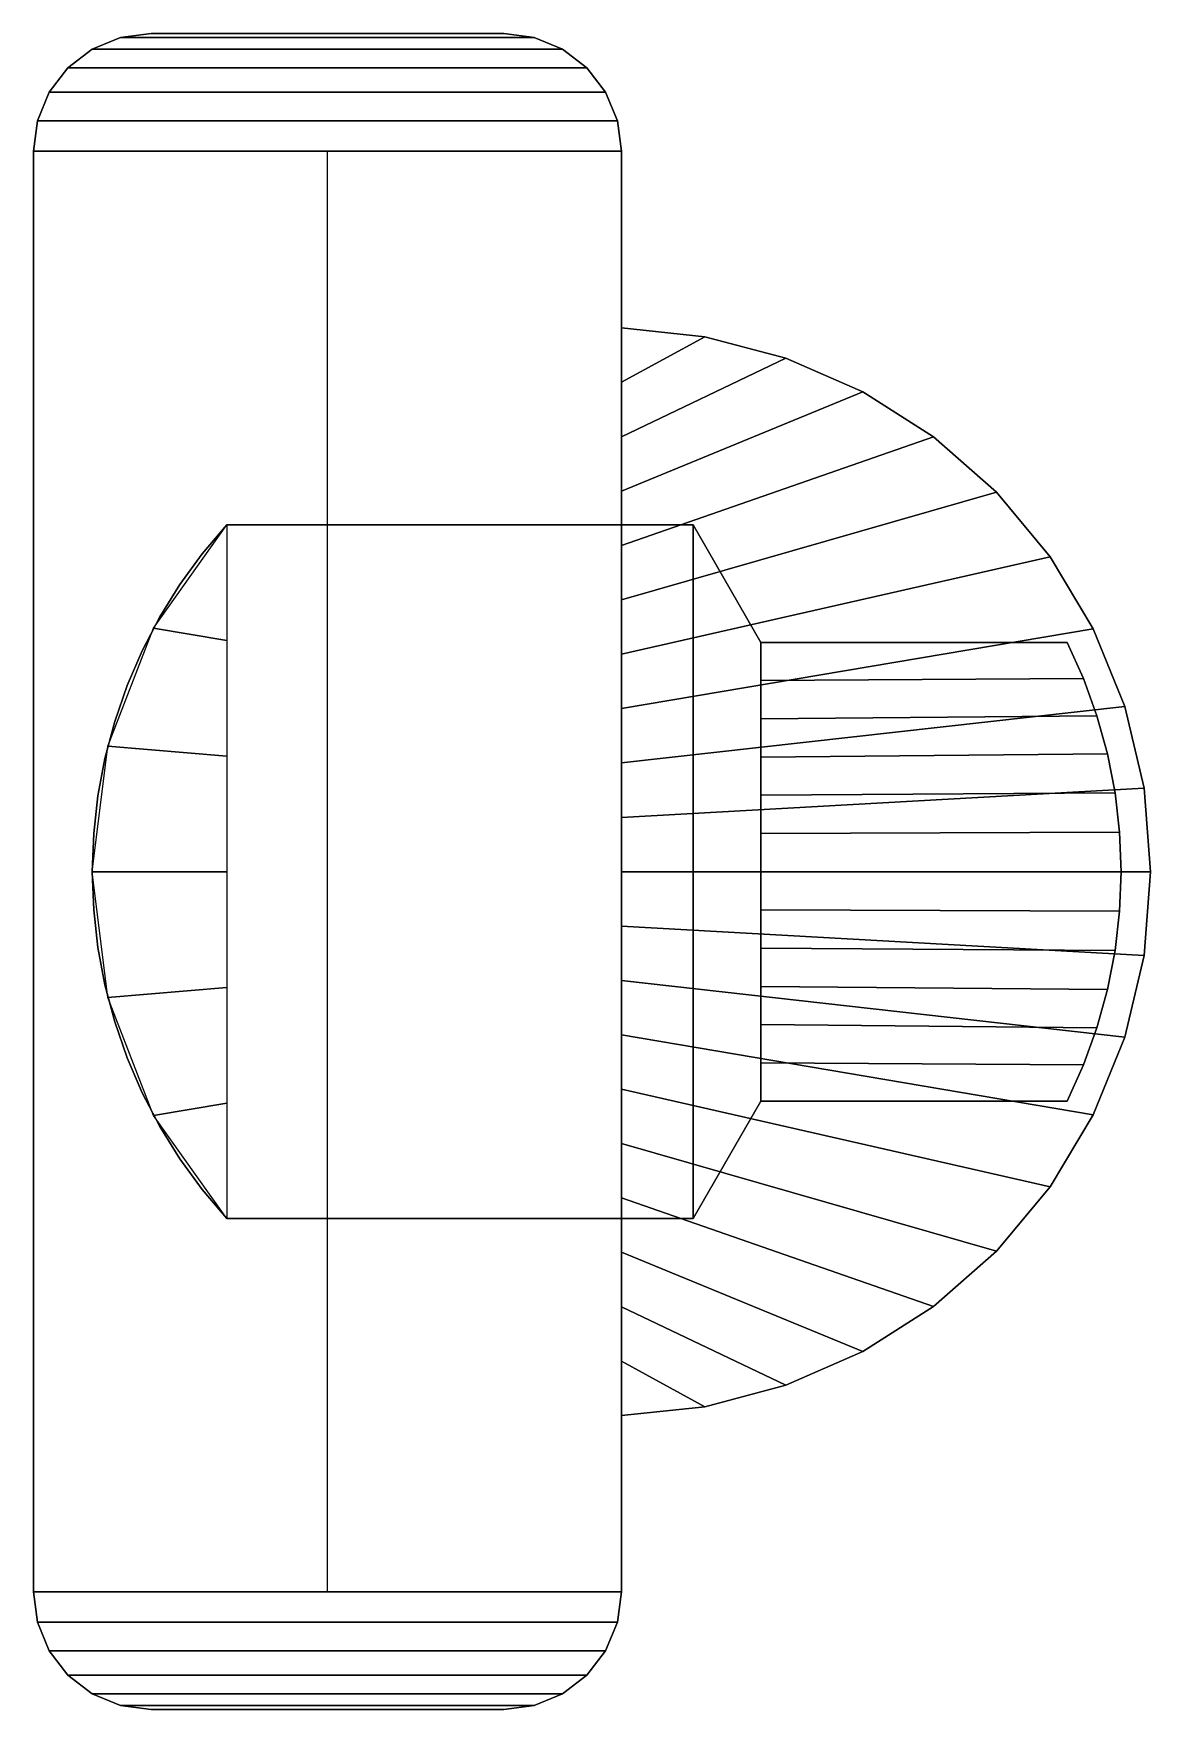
# Model space of a CAD drawing. Header units: millimetres. Extents: x -10 to 28, y -28.5 to 28.5.
import ezdxf

# ---------------------------------------------------------------- set-up
doc = ezdxf.new("R2010")
doc.units = ezdxf.units.MM
doc.layers.add('ACESSORIOS', color=1, linetype='Continuous')

msp = doc.modelspace()

# ---------------------------------------------------------------- linework, layer by layer
at = {"layer": 'ACESSORIOS'}
msp.add_line((0, -24.5, 1.6), (0, 24.5, -1.6), dxfattribs=at)
at = {"layer": 'ACESSORIOS', "extrusion": (0, 1, 0)}
for p, q in [((10, 18.486, 1.6), (10, -18.5, 1.6)), ((10, 18.486, 1.1), (10, -18.5, 1.1)), ((14.749, -0.007, 14.1), (14.749, 7.793, 14.1)), ((14.749, -0.007, 1.6), (14.749, 7.793, 1.6)), ((14.749, -7.807, 14.1), (14.749, -0.007, 14.1)), ((14.749, -7.807, 1.6), (14.749, -0.007, 1.6))]:
    msp.add_line(p, q, dxfattribs=at)
at = {"layer": 'ACESSORIOS'}
for points in [[(-6, 28.5, 1.6), (-6, 28.5, -1.6), (6, 28.5, -1.6), (6, 28.5, 1.6)], [(-10, -24.5, 1.6), (-10, -24.5, -1.6), (-10, 24.5, -1.6), (-10, 24.5, 1.6)], [(-10, -24.5, 1.6), (10, -24.5, 1.6), (10, 24.5, 1.6), (-10, 24.5, 1.6)], [(10, -24.5, -1.6), (-10, -24.5, -1.6), (-10, 24.5, -1.6), (10, 24.5, -1.6)], [(10, 24.5, 1.6), (10, 24.5, -1.6), (10, -24.5, -1.6), (10, -24.5, 1.6)], [(-3.423, 11.793, 14.1), (12.439, 11.793, 14.1), (12.439, 11.793, 1.6), (-3.423, 11.793, 1.6)], [(-3.423, 11.793, 14.1), (-3.423, -11.807, 14.1), (12.439, -11.807, 14.1), (12.439, 11.793, 14.1)], [(-3.423, 11.793, 1.6), (-3.423, -11.807, 1.6), (12.439, -11.807, 1.6), (12.439, 11.793, 1.6)], [(12.439, 11.793, 14.1), (14.749, 7.793, 14.1), (14.749, 7.793, 1.6), (12.439, 11.793, 1.6)], [(12.439, 11.793, 14.1), (12.439, -11.807, 14.1), (14.749, -7.807, 14.1), (14.749, 7.793, 14.1)], [(12.439, 11.793, 1.6), (12.439, -11.807, 1.6), (14.749, -7.807, 1.6), (14.749, 7.793, 1.6)], [(14.749, 7.793, 14.1), (14.749, 7.793, 1.6), (25.166, 7.793, 1.6), (25.166, 7.793, 14.1)], [(12.439, -11.807, 14.1), (12.439, -11.807, 1.6), (14.749, -7.807, 1.6), (14.749, -7.807, 14.1)], [(14.749, -7.807, 14.1), (14.749, -7.807, 1.6), (25.166, -7.807, 1.6), (25.166, -7.807, 14.1)], [(-3.423, -11.807, 14.1), (-3.423, -11.807, 1.6), (12.439, -11.807, 1.6), (12.439, -11.807, 14.1)], [(-6, -28.5, 1.6), (-6, -28.5, -1.6), (6, -28.5, -1.6), (6, -28.5, 1.6)]]:
    msp.add_3dface(points, dxfattribs=at)

# ---------------------------------------------------------------- meshes
mesh = msp.add_polymesh((2, 7), dxfattribs=at)
for k, corner in enumerate([(-6, 28.5, 1.6), (-7.035, 28.364, 1.6), (-8, 27.964, 1.6), (-8.828, 27.328, 1.6), (-9.464, 26.5, 1.6), (-9.864, 25.535, 1.6), (-10, 24.5, 1.6), (-6, 28.5, -1.6), (-7.035, 28.364, -1.6), (-8, 27.964, -1.6), (-8.828, 27.328, -1.6), (-9.464, 26.5, -1.6), (-9.864, 25.535, -1.6), (-10, 24.5, -1.6)]):
    mesh.set_mesh_vertex(divmod(k, 7), corner)
mesh = msp.add_polymesh((2, 7), dxfattribs=at)
for k, corner in enumerate([(-10, 24.5, 1.6), (-9.864, 25.535, 1.6), (-9.464, 26.5, 1.6), (-8.828, 27.328, 1.6), (-8, 27.964, 1.6), (-7.035, 28.364, 1.6), (-6, 28.5, 1.6), (10, 24.5, 1.6), (9.864, 25.535, 1.6), (9.464, 26.5, 1.6), (8.828, 27.328, 1.6), (8, 27.964, 1.6), (7.035, 28.364, 1.6), (6, 28.5, 1.6)]):
    mesh.set_mesh_vertex(divmod(k, 7), corner)
mesh = msp.add_polymesh((2, 7), dxfattribs=at)
for k, corner in enumerate([(6, 28.5, 1.6), (7.035, 28.364, 1.6), (8, 27.964, 1.6), (8.828, 27.328, 1.6), (9.464, 26.5, 1.6), (9.864, 25.535, 1.6), (10, 24.5, 1.6), (6, 28.5, -1.6), (7.035, 28.364, -1.6), (8, 27.964, -1.6), (8.828, 27.328, -1.6), (9.464, 26.5, -1.6), (9.864, 25.535, -1.6), (10, 24.5, -1.6)]):
    mesh.set_mesh_vertex(divmod(k, 7), corner)
mesh = msp.add_polymesh((2, 7), dxfattribs=at)
for k, corner in enumerate([(-10, 24.5, -1.6), (-9.864, 25.535, -1.6), (-9.464, 26.5, -1.6), (-8.828, 27.328, -1.6), (-8, 27.964, -1.6), (-7.035, 28.364, -1.6), (-6, 28.5, -1.6), (10, 24.5, -1.6), (9.864, 25.535, -1.6), (9.464, 26.5, -1.6), (8.828, 27.328, -1.6), (8, 27.964, -1.6), (7.035, 28.364, -1.6), (6, 28.5, -1.6)]):
    mesh.set_mesh_vertex(divmod(k, 7), corner)
mesh = msp.add_polymesh((2, 21), dxfattribs=at)
for k, corner in enumerate([(10, 18.486, 1.6), (12.838, 18.189, 1.6), (15.596, 17.46, 1.6), (18.209, 16.315, 1.6), (20.615, 14.781, 1.6), (22.757, 12.896, 1.6), (24.584, 10.705, 1.6), (26.051, 8.258, 1.6), (27.125, 5.615, 1.6), (27.78, 2.838, 1.6), (28, -0.007, 1.6), (27.78, -2.852, 1.6), (27.125, -5.629, 1.6), (26.051, -8.272, 1.6), (24.584, -10.719, 1.6), (22.757, -12.911, 1.6), (20.615, -14.796, 1.6), (18.209, -16.329, 1.6), (15.596, -17.474, 1.6), (12.838, -18.203, 1.6), (10, -18.5, 1.6), (10, 18.486, 1.1), (12.838, 18.189, 1.1), (15.596, 17.46, 1.1), (18.209, 16.315, 1.1), (20.615, 14.781, 1.1), (22.757, 12.896, 1.1), (24.584, 10.705, 1.1), (26.051, 8.258, 1.1), (27.125, 5.615, 1.1), (27.78, 2.838, 1.1), (28, -0.007, 1.1), (27.78, -2.852, 1.1), (27.125, -5.629, 1.1), (26.051, -8.272, 1.1), (24.584, -10.719, 1.1), (22.757, -12.911, 1.1), (20.615, -14.796, 1.1), (18.209, -16.329, 1.1), (15.596, -17.474, 1.1), (12.838, -18.203, 1.1), (10, -18.5, 1.1)]):
    mesh.set_mesh_vertex(divmod(k, 21), corner)
mesh = msp.add_polymesh((2, 21), dxfattribs=at)
for k, corner in enumerate([(10, -18.5, 1.6), (12.838, -18.203, 1.6), (15.596, -17.474, 1.6), (18.209, -16.329, 1.6), (20.615, -14.796, 1.6), (22.757, -12.911, 1.6), (24.584, -10.719, 1.6), (26.051, -8.272, 1.6), (27.125, -5.629, 1.6), (27.78, -2.852, 1.6), (28, -0.007, 1.6), (27.78, 2.838, 1.6), (27.125, 5.615, 1.6), (26.051, 8.258, 1.6), (24.584, 10.705, 1.6), (22.757, 12.896, 1.6), (20.615, 14.781, 1.6), (18.209, 16.315, 1.6), (15.596, 17.46, 1.6), (12.838, 18.189, 1.6), (10, 18.486, 1.6), (10, -18.5, 1.6), (10, -16.651, 1.6), (10, -14.802, 1.6), (10, -12.952, 1.6), (10, -11.103, 1.6), (10, -9.254, 1.6), (10, -7.404, 1.6), (10, -5.555, 1.6), (10, -3.706, 1.6), (10, -1.856, 1.6), (10, -0.007, 1.6), (10, 1.842, 1.6), (10, 3.692, 1.6), (10, 5.541, 1.6), (10, 7.39, 1.6), (10, 9.24, 1.6), (10, 11.089, 1.6), (10, 12.938, 1.6), (10, 14.788, 1.6), (10, 16.637, 1.6), (10, 18.486, 1.6)]):
    mesh.set_mesh_vertex(divmod(k, 21), corner)
mesh = msp.add_polymesh((2, 21), dxfattribs=at)
for k, corner in enumerate([(10, 18.486, 1.1), (10, 16.637, 1.1), (10, 14.788, 1.1), (10, 12.938, 1.1), (10, 11.089, 1.1), (10, 9.24, 1.1), (10, 7.39, 1.1), (10, 5.541, 1.1), (10, 3.692, 1.1), (10, 1.842, 1.1), (10, -0.007, 1.1), (10, -1.856, 1.1), (10, -3.706, 1.1), (10, -5.555, 1.1), (10, -7.404, 1.1), (10, -9.254, 1.1), (10, -11.103, 1.1), (10, -12.952, 1.1), (10, -14.802, 1.1), (10, -16.651, 1.1), (10, -18.5, 1.1), (10, 18.486, 1.1), (12.838, 18.189, 1.1), (15.596, 17.46, 1.1), (18.209, 16.315, 1.1), (20.615, 14.781, 1.1), (22.757, 12.896, 1.1), (24.584, 10.705, 1.1), (26.051, 8.258, 1.1), (27.125, 5.615, 1.1), (27.78, 2.838, 1.1), (28, -0.007, 1.1), (27.78, -2.852, 1.1), (27.125, -5.629, 1.1), (26.051, -8.272, 1.1), (24.584, -10.719, 1.1), (22.757, -12.911, 1.1), (20.615, -14.796, 1.1), (18.209, -16.329, 1.1), (15.596, -17.474, 1.1), (12.838, -18.203, 1.1), (10, -18.5, 1.1)]):
    mesh.set_mesh_vertex(divmod(k, 21), corner)
mesh = msp.add_polymesh((2, 21), dxfattribs=at)
for k, corner in enumerate([(-3.423, 11.793, 14.1), (-4.26, 10.805, 14.1), (-5.022, 9.758, 14.1), (-5.704, 8.658, 14.1), (-6.303, 7.51, 14.1), (-6.816, 6.321, 14.1), (-7.239, 5.098, 14.1), (-7.571, 3.846, 14.1), (-7.809, 2.574, 14.1), (-7.952, 1.287, 14.1), (-8, -0.007, 14.1), (-7.952, -1.301, 14.1), (-7.809, -2.588, 14.1), (-7.571, -3.86, 14.1), (-7.239, -5.112, 14.1), (-6.816, -6.335, 14.1), (-6.303, -7.524, 14.1), (-5.704, -8.672, 14.1), (-5.022, -9.772, 14.1), (-4.26, -10.819, 14.1), (-3.423, -11.807, 14.1), (-3.423, 11.793, 1.6), (-4.26, 10.805, 1.6), (-5.022, 9.758, 1.6), (-5.704, 8.658, 1.6), (-6.303, 7.51, 1.6), (-6.816, 6.321, 1.6), (-7.239, 5.098, 1.6), (-7.571, 3.846, 1.6), (-7.809, 2.574, 1.6), (-7.952, 1.287, 1.6), (-8, -0.007, 1.6), (-7.952, -1.301, 1.6), (-7.809, -2.588, 1.6), (-7.571, -3.86, 1.6), (-7.239, -5.112, 1.6), (-6.816, -6.335, 1.6), (-6.303, -7.524, 1.6), (-5.704, -8.672, 1.6), (-5.022, -9.772, 1.6), (-4.26, -10.819, 1.6), (-3.423, -11.807, 1.6)]):
    mesh.set_mesh_vertex(divmod(k, 21), corner)
mesh = msp.add_polymesh((2, 7), dxfattribs=at)
for k, corner in enumerate([(-3.423, 11.793, 14.1), (-3.423, 7.86, 14.1), (-3.423, 3.926, 14.1), (-3.423, -0.007, 14.1), (-3.423, -3.94, 14.1), (-3.423, -7.874, 14.1), (-3.423, -11.807, 14.1), (-3.423, 11.793, 14.1), (-5.913, 8.28, 14.1), (-7.47, 4.266, 14.1), (-8, -0.007, 14.1), (-7.47, -4.28, 14.1), (-5.913, -8.294, 14.1), (-3.423, -11.807, 14.1)]):
    mesh.set_mesh_vertex(divmod(k, 7), corner)
mesh = msp.add_polymesh((2, 7), dxfattribs=at)
for k, corner in enumerate([(-3.423, 11.793, 1.6), (-3.423, 7.86, 1.6), (-3.423, 3.926, 1.6), (-3.423, -0.007, 1.6), (-3.423, -3.94, 1.6), (-3.423, -7.874, 1.6), (-3.423, -11.807, 1.6), (-3.423, 11.793, 1.6), (-5.913, 8.28, 1.6), (-7.47, 4.266, 1.6), (-8, -0.007, 1.6), (-7.47, -4.28, 1.6), (-5.913, -8.294, 1.6), (-3.423, -11.807, 1.6)]):
    mesh.set_mesh_vertex(divmod(k, 7), corner)
mesh = msp.add_polymesh((2, 7), dxfattribs=at)
for k, corner in enumerate([(27, -0.007, 14.1), (26.948, 1.339, 14.1), (26.793, 2.677, 14.1), (26.535, 3.999, 14.1), (26.177, 5.298, 14.1), (25.719, 6.565, 14.1), (25.166, 7.793, 14.1), (14.749, -0.007, 14.1), (14.749, 1.293, 14.1), (14.749, 2.593, 14.1), (14.749, 3.893, 14.1), (14.749, 5.193, 14.1), (14.749, 6.493, 14.1), (14.749, 7.793, 14.1)]):
    mesh.set_mesh_vertex(divmod(k, 7), corner)
mesh = msp.add_polymesh((2, 7), dxfattribs=at)
for k, corner in enumerate([(27, -0.007, 1.6), (26.948, 1.339, 1.6), (26.793, 2.677, 1.6), (26.535, 3.999, 1.6), (26.177, 5.298, 1.6), (25.719, 6.565, 1.6), (25.166, 7.793, 1.6), (14.749, -0.007, 1.6), (14.749, 1.293, 1.6), (14.749, 2.593, 1.6), (14.749, 3.893, 1.6), (14.749, 5.193, 1.6), (14.749, 6.493, 1.6), (14.749, 7.793, 1.6)]):
    mesh.set_mesh_vertex(divmod(k, 7), corner)
mesh = msp.add_polymesh((2, 7), dxfattribs=at)
for k, corner in enumerate([(25.166, 7.793, 14.1), (25.719, 6.565, 14.1), (26.177, 5.298, 14.1), (26.535, 3.999, 14.1), (26.793, 2.677, 14.1), (26.948, 1.339, 14.1), (27, -0.007, 14.1), (25.166, 7.793, 1.6), (25.719, 6.565, 1.6), (26.177, 5.298, 1.6), (26.535, 3.999, 1.6), (26.793, 2.677, 1.6), (26.948, 1.339, 1.6), (27, -0.007, 1.6)]):
    mesh.set_mesh_vertex(divmod(k, 7), corner)
mesh = msp.add_polymesh((2, 7), dxfattribs=at)
for k, corner in enumerate([(25.166, -7.807, 14.1), (25.719, -6.579, 14.1), (26.177, -5.312, 14.1), (26.535, -4.013, 14.1), (26.793, -2.691, 14.1), (26.948, -1.353, 14.1), (27, -0.007, 14.1), (14.749, -7.807, 14.1), (14.749, -6.507, 14.1), (14.749, -5.207, 14.1), (14.749, -3.907, 14.1), (14.749, -2.607, 14.1), (14.749, -1.307, 14.1), (14.749, -0.007, 14.1)]):
    mesh.set_mesh_vertex(divmod(k, 7), corner)
mesh = msp.add_polymesh((2, 7), dxfattribs=at)
for k, corner in enumerate([(25.166, -7.807, 1.6), (25.719, -6.579, 1.6), (26.177, -5.312, 1.6), (26.535, -4.013, 1.6), (26.793, -2.691, 1.6), (26.948, -1.353, 1.6), (27, -0.007, 1.6), (14.749, -7.807, 1.6), (14.749, -6.507, 1.6), (14.749, -5.207, 1.6), (14.749, -3.907, 1.6), (14.749, -2.607, 1.6), (14.749, -1.307, 1.6), (14.749, -0.007, 1.6)]):
    mesh.set_mesh_vertex(divmod(k, 7), corner)
mesh = msp.add_polymesh((2, 7), dxfattribs=at)
for k, corner in enumerate([(27, -0.007, 14.1), (26.948, -1.353, 14.1), (26.793, -2.691, 14.1), (26.535, -4.013, 14.1), (26.177, -5.312, 14.1), (25.719, -6.579, 14.1), (25.166, -7.807, 14.1), (27, -0.007, 1.6), (26.948, -1.353, 1.6), (26.793, -2.691, 1.6), (26.535, -4.013, 1.6), (26.177, -5.312, 1.6), (25.719, -6.579, 1.6), (25.166, -7.807, 1.6)]):
    mesh.set_mesh_vertex(divmod(k, 7), corner)
mesh = msp.add_polymesh((2, 7), dxfattribs=at)
for k, corner in enumerate([(-6, -28.5, 1.6), (-7.035, -28.364, 1.6), (-8, -27.964, 1.6), (-8.828, -27.328, 1.6), (-9.464, -26.5, 1.6), (-9.864, -25.535, 1.6), (-10, -24.5, 1.6), (-6, -28.5, -1.6), (-7.035, -28.364, -1.6), (-8, -27.964, -1.6), (-8.828, -27.328, -1.6), (-9.464, -26.5, -1.6), (-9.864, -25.535, -1.6), (-10, -24.5, -1.6)]):
    mesh.set_mesh_vertex(divmod(k, 7), corner)
mesh = msp.add_polymesh((2, 7), dxfattribs=at)
for k, corner in enumerate([(-6, -28.5, 1.6), (-7.035, -28.364, 1.6), (-8, -27.964, 1.6), (-8.828, -27.328, 1.6), (-9.464, -26.5, 1.6), (-9.864, -25.535, 1.6), (-10, -24.5, 1.6), (6, -28.5, 1.6), (7.035, -28.364, 1.6), (8, -27.964, 1.6), (8.828, -27.328, 1.6), (9.464, -26.5, 1.6), (9.864, -25.535, 1.6), (10, -24.5, 1.6)]):
    mesh.set_mesh_vertex(divmod(k, 7), corner)
mesh = msp.add_polymesh((2, 7), dxfattribs=at)
for k, corner in enumerate([(6, -28.5, -1.6), (7.035, -28.364, -1.6), (8, -27.964, -1.6), (8.828, -27.328, -1.6), (9.464, -26.5, -1.6), (9.864, -25.535, -1.6), (10, -24.5, -1.6), (-6, -28.5, -1.6), (-7.035, -28.364, -1.6), (-8, -27.964, -1.6), (-8.828, -27.328, -1.6), (-9.464, -26.5, -1.6), (-9.864, -25.535, -1.6), (-10, -24.5, -1.6)]):
    mesh.set_mesh_vertex(divmod(k, 7), corner)
mesh = msp.add_polymesh((2, 7), dxfattribs=at)
for k, corner in enumerate([(6, -28.5, 1.6), (7.035, -28.364, 1.6), (8, -27.964, 1.6), (8.828, -27.328, 1.6), (9.464, -26.5, 1.6), (9.864, -25.535, 1.6), (10, -24.5, 1.6), (6, -28.5, -1.6), (7.035, -28.364, -1.6), (8, -27.964, -1.6), (8.828, -27.328, -1.6), (9.464, -26.5, -1.6), (9.864, -25.535, -1.6), (10, -24.5, -1.6)]):
    mesh.set_mesh_vertex(divmod(k, 7), corner)

doc.saveas('drawing.dxf')
